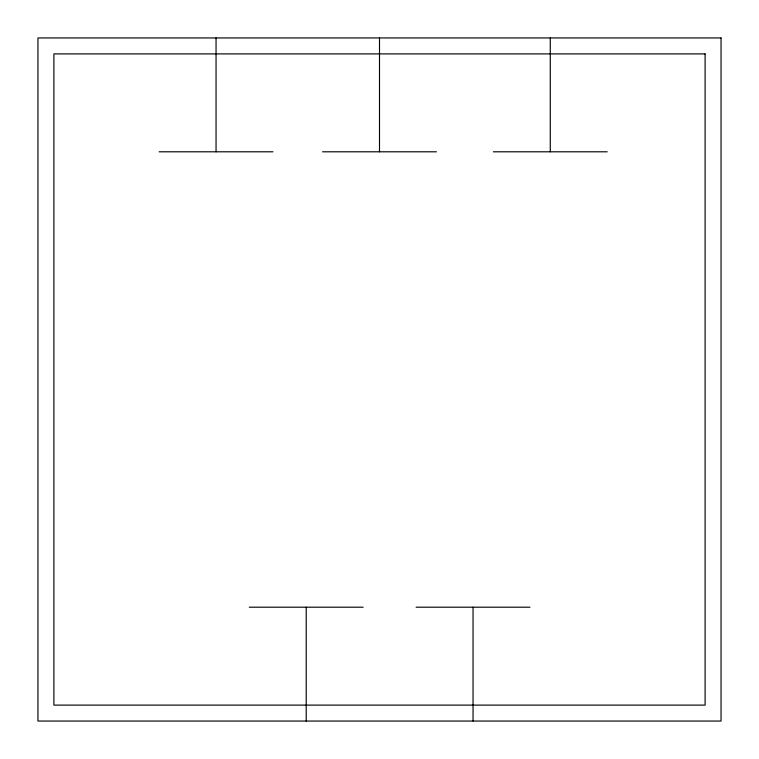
<?xml version="1.0" encoding="UTF-8"?>
<svg xmlns="http://www.w3.org/2000/svg" width="759" height="759" viewBox="0 0 759 759"><rect width="100%" height="100%" fill="white"/><g stroke="black" fill="none" stroke-linecap="round" stroke-linejoin="round"><path stroke-width="1.14" d="M159.124 151.8L272.974 151.8M322.575 151.8L436.425 151.8M493.35 151.8L607.2 151.8M249.294 607.2L363.144 607.2M416.122 607.2L529.972 607.2M550.275 37.95L550.275 151.8M473.047 607.2L473.047 721.05M379.5 37.95L379.5 151.8M306.219 607.2L306.219 721.05M216.049 37.95L216.049 151.8M721.05 37.95L37.95 37.95L37.95 721.05L721.05 721.05L721.05 37.95M705.111 53.889L53.889 53.889L53.889 705.111L705.111 705.111L705.111 53.889"/></g></svg>
